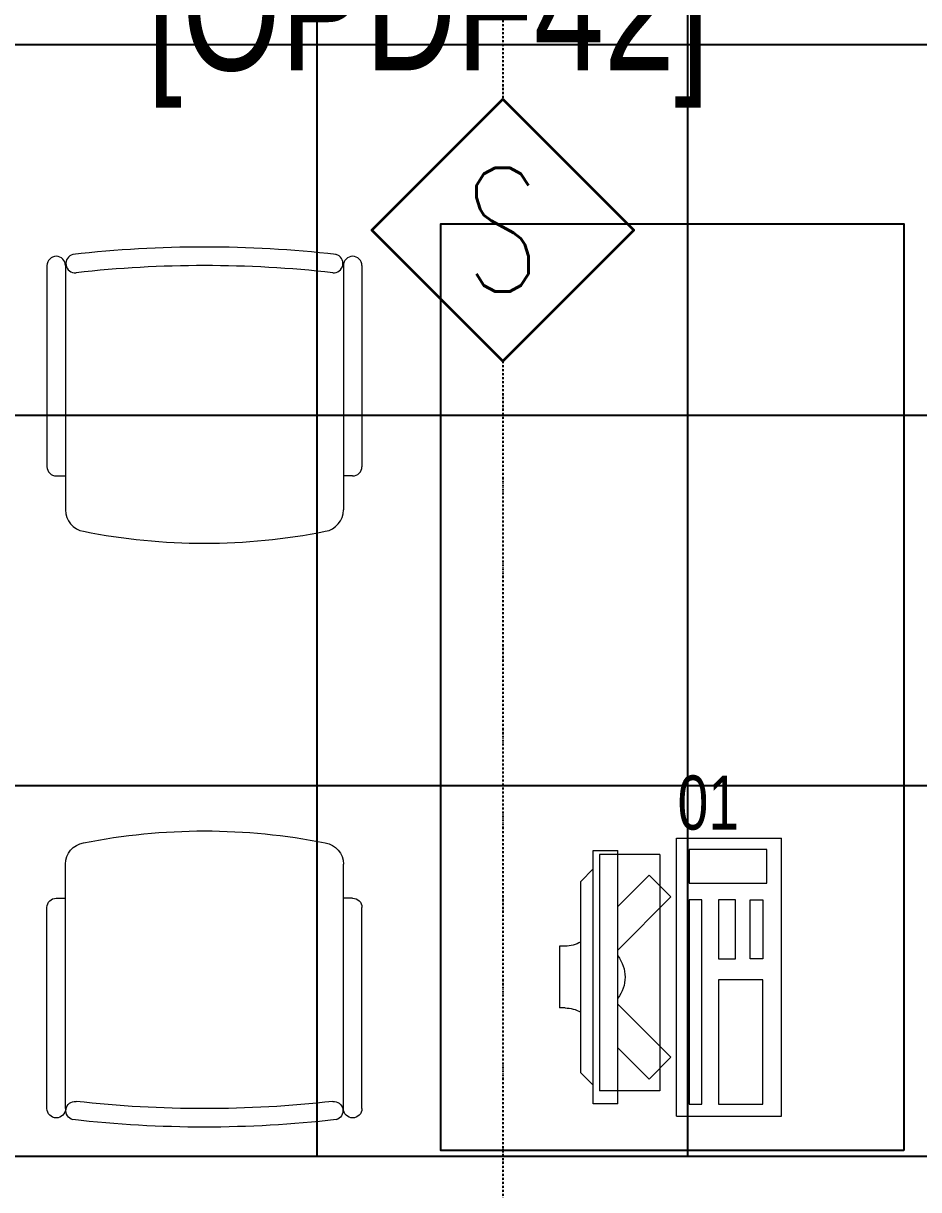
# Model space of a CAD drawing. Extents: x -12260 to 57327, y -29287 to 19916.
# Drawn here: x 46800 to 48250, y 5481 to 7369 of the extents above; entities that cross this region are included whole.
import ezdxf
from ezdxf.enums import TextEntityAlignment as Align

# ---------------------------------------------------------------- set-up
doc = ezdxf.new("R2010")
doc.units = 0
doc.header["$LTSCALE"] = 0.25
doc.linetypes.add('DASHDOT', pattern=[25.4, 12.7, -6.35, 0, -6.35])
for name, color, linetype, lineweight in [('01-First Floor$0$72_EGR_BASE_TEXT', 252, 'Continuous', 5), ('01-First Floor$0$72_EGR_EQP_TAG', 142, 'Continuous', 5), ('01-First Floor$0$LOADING', 253, 'Continuous', 5), ('01-First Floor$0$Walls', 251, 'Continuous', 5), ('E-LITE-CLNG-CNDT', 6, 'DASHDOT', 35), ('F-ALRM-CLNG @ 100', 33, 'Continuous', 35), ('F-ALRM-CLNG-CNDT', 51, 'DASHDOT', 25)]:
    doc.layers.add(name, color=color, linetype=linetype, lineweight=lineweight)
doc.layers.add('01-First Floor$0$FALSE CEILING', color=251, linetype='Continuous')
doc.layers.add('01-First Floor$0$TME-NON MEDICAL FURNITURE', color=242, linetype='Continuous')
doc.styles.add('01-First Floor$0$X3G_ENTITY_257CFD', font='swisscl.ttf', dxfattribs={"height": 200})
doc.styles.add('01-First Floor$0$X3G_ENTITY_9F38', font='swisscl.ttf', dxfattribs={"height": 0.2})
doc.styles.add('DC_SIMPLEX', font='SIMPLEX.shx', dxfattribs={"width": 0.7})

# ---------------------------------------------------------------- blocks, each defined once
blk = doc.blocks.new('01-First Floor$0$GF21016-P')
at = {"layer": '01-First Floor$0$LOADING', "extrusion": (-1.24384e-09, -1.20261e-09, -1)}
for p, q in [((0.0128, 0.0179), (0.0128, 0.4136)), ((0.4628, 0.0179), (0.4628, 0.4136)), ((-0.0172, 0.0179), (-0.0172, 0.3435)), ((-0.0022, 0.3585), (0.0128, 0.3585)), ((0.4778, 0.3585), (0.4628, 0.3585)), ((0.4928, 0.0179), (0.4928, 0.3435)), ((0.4778, 0.0029), (0.4778, 0.0029))]:
    blk.add_line(p, q, dxfattribs=at)
for centre, radius, start, end in [((-0.2378, -0.5362), 1.0036, 78.7568, 101.2432), ((-0.0478, 0.4136), 0.035, 0, 80.6557), ((-0.4278, 0.4136), 0.035, 99.3443, 180), ((0.0022, 0.3435), 0.015, 0, 90), ((-0.4778, 0.3435), 0.015, 90, 180), ((-0.0284, 0.0145), 0.015, 284.3864, 95.5209), ((-0.2378, 1.8928), 1.8749, 263.6341, 276.3659), ((-0.4471, 0.0145), 0.015, 84.4791, 255.6136), ((0.0022, 0.0179), 0.015, 270, 0), ((0.0022, 0.0179), 0.015, 180, 270), ((-0.2378, 1.8734), 1.8855, 263.5119, 276.4881), ((-0.4778, 0.0179), 0.015, 270, 0), ((-0.4778, 0.0179), 0.015, 180, 270)]:
    blk.add_arc(centre, radius, start, end, dxfattribs=at)
blk = doc.blocks.new('01-First Floor$0$ITCWLS1-P')
at = {"layer": '01-First Floor$0$LOADING'}
for p, q in [((-0.17, 0.45), (-0.17, 0)), ((-0.17, 0.45), (0, 0.45)), ((0, 0.45), (0, 0)), ((-0.2651, 0.43, 0), (-0.3051, 0.43, 0)), ((-0.3051, 0.43, 0), (-0.3051, 0.02, 0)), ((-0.2651, 0.43, 0), (-0.2651, 0.02, 0)), ((-0.1496, 0.4305), (-0.1291, 0.4305)), ((-0.1291, 0.4305), (-0.1291, 0.4089)), ((-0.3251, 0.38, 0), (-0.3051, 0.4, 0)), ((-0.197, 0.4094), (-0.295, 0.4094)), ((-0.295, 0.0264), (-0.295, 0.4094)), ((-0.197, 0.0264), (-0.197, 0.4094)), ((-0.3251, 0.38, 0), (-0.3251, 0.07, 0)), ((-0.3503, 0.275), (-0.3596, 0.275)), ((-0.3596, 0.175), (-0.3596, 0.275)), ((-0.3503, 0.175), (-0.3596, 0.175)), ((-0.3251, 0.07, 0), (-0.3051, 0.05, 0)), ((-0.3051, 0.02, 0), (-0.2651, 0.02, 0)), ((-0.197, 0.0264), (-0.295, 0.0264)), ((-0.17, 0), (0, 0))]:
    blk.add_line(p, q, dxfattribs=at)
at = {"layer": '01-First Floor$0$LOADING', "extrusion": (2.48281e-10, 3.18408e-10, -1)}
for p, q in [((-0.2651, 0.3395), (-0.2144, 0.3902)), ((-0.1791, 0.3548), (-0.2144, 0.3902)), ((-0.2651, 0.2688), (-0.1791, 0.3548))]:
    blk.add_line(p, q, dxfattribs=at)
at = {"layer": '01-First Floor$0$LOADING', "extrusion": (2.48281e-10, -3.18408e-10, -1)}
for p, q in [((-0.2651, 0.1812), (-0.1791, 0.0952)), ((-0.2651, 0.1105), (-0.2144, 0.0598)), ((-0.1791, 0.0952), (-0.2144, 0.0598))]:
    blk.add_line(p, q, dxfattribs=at)
at = {"layer": '01-First Floor$0$LOADING'}
for points in [[(-0.1291, 0.4089), (-0.1291, 0.1), (-0.1496, 0.1), (-0.1496, 0.4305)], [(-0.1496, 0.1), (-0.1496, 0.1), (-0.1496, 0.1), (-0.1496, 0.1), (-0.1496, 0.1), (-0.1496, 0.1), (-0.1496, 0.1), (-0.1496, 0.1), (-0.1496, 0.1)], [(-0.1496, 0.1), (-0.1496, 0.1), (-0.1496, 0.1), (-0.1496, 0.1), (-0.1496, 0.1), (-0.1496, 0.1), (-0.1496, 0.1), (-0.1496, 0.1), (-0.1496, 0.1), (-0.1496, 0.1), (-0.1496, 0.1), (-0.1496, 0.1), (-0.1496, 0.1), (-0.1496, 0.1), (-0.1496, 0.1), (-0.1496, 0.1), (-0.1496, 0.1), (-0.1496, 0.1)], [(-0.1496, 0.1), (-0.1496, 0.1), (-0.1496, 0.1), (-0.1496, 0.1), (-0.1496, 0.1), (-0.1496, 0.1), (-0.1496, 0.1), (-0.1496, 0.1), (-0.1496, 0.1), (-0.1496, 0.1)], [(-0.1496, 0.1), (-0.1496, 0.1), (-0.1496, 0.1), (-0.1496, 0.1), (-0.1496, 0.1), (-0.1496, 0.1), (-0.1496, 0.1)], [(-0.1496, 0.1), (-0.1496, 0.1), (-0.1496, 0.1), (-0.1496, 0.1), (-0.1496, 0.1), (-0.1496, 0.1), (-0.1496, 0.1), (-0.1496, 0.1), (-0.1496, 0.1), (-0.1496, 0.1)], [(-0.1496, 0.1), (-0.1496, 0.1), (-0.1496, 0.1), (-0.1496, 0.1), (-0.1496, 0.1), (-0.1496, 0.1), (-0.1496, 0.1), (-0.1496, 0.1), (-0.1496, 0.1), (-0.1496, 0.1), (-0.1496, 0.1), (-0.1496, 0.1), (-0.1496, 0.1), (-0.1496, 0.1), (-0.1496, 0.1)], [(-0.1496, 0.1), (-0.1496, 0.1), (-0.1496, 0.1), (-0.1496, 0.1), (-0.1496, 0.1), (-0.1496, 0.1), (-0.1496, 0.1), (-0.1496, 0.1), (-0.1496, 0.1), (-0.1496, 0.1)], [(-0.1496, 0.1), (-0.1496, 0.1), (-0.1496, 0.1), (-0.1496, 0.1), (-0.1496, 0.1), (-0.1496, 0.1), (-0.1496, 0.1), (-0.1496, 0.1), (-0.1496, 0.1), (-0.1496, 0.1)], [(-0.1496, 0.1), (-0.1496, 0.1), (-0.1496, 0.1), (-0.1496, 0.1), (-0.1496, 0.1), (-0.1496, 0.1), (-0.1496, 0.1), (-0.1496, 0.1), (-0.1496, 0.1), (-0.1496, 0.1), (-0.1496, 0.1), (-0.1496, 0.1), (-0.1496, 0.1), (-0.1496, 0.1), (-0.1496, 0.1), (-0.1496, 0.1), (-0.1496, 0.1), (-0.1496, 0.1), (-0.1496, 0.1), (-0.1496, 0.1), (-0.1496, 0.1), (-0.1496, 0.1), (-0.1496, 0.1), (-0.1496, 0.1), (-0.1496, 0.1), (-0.1496, 0.1), (-0.1496, 0.1), (-0.1496, 0.1), (-0.1496, 0.1), (-0.1496, 0.1), (-0.1496, 0.1), (-0.1496, 0.1), (-0.1496, 0.1), (-0.1496, 0.1), (-0.1496, 0.1), (-0.1496, 0.1), (-0.1496, 0.1), (-0.1496, 0.1), (-0.1496, 0.1), (-0.1496, 0.1), (-0.1496, 0.1), (-0.1496, 0.1), (-0.1496, 0.1), (-0.1496, 0.1), (-0.1496, 0.1), (-0.1496, 0.1), (-0.1496, 0.1), (-0.1496, 0.1), (-0.1496, 0.1), (-0.1496, 0.1), (-0.1496, 0.1), (-0.1496, 0.1), (-0.1496, 0.1), (-0.1496, 0.1)], [(-0.1496, 0.1), (-0.1496, 0.1), (-0.1496, 0.1), (-0.1496, 0.1), (-0.1496, 0.1), (-0.1496, 0.1), (-0.1496, 0.1), (-0.1496, 0.1), (-0.1496, 0.1), (-0.1496, 0.1), (-0.1496, 0.1), (-0.1496, 0.1), (-0.1496, 0.1), (-0.1496, 0.1), (-0.1496, 0.1), (-0.1496, 0.1), (-0.1496, 0.1), (-0.1496, 0.1), (-0.1496, 0.1), (-0.1496, 0.1), (-0.1496, 0.1), (-0.1496, 0.1), (-0.1496, 0.1), (-0.1496, 0.1), (-0.1496, 0.1), (-0.1496, 0.1), (-0.1496, 0.1), (-0.1496, 0.1), (-0.1496, 0.1), (-0.1496, 0.1), (-0.1496, 0.1), (-0.1496, 0.1), (-0.1496, 0.1), (-0.1496, 0.1), (-0.1496, 0.1), (-0.1496, 0.1), (-0.1496, 0.1), (-0.1496, 0.1), (-0.1496, 0.1), (-0.1496, 0.1), (-0.1496, 0.1), (-0.1496, 0.1), (-0.1496, 0.1), (-0.1496, 0.1), (-0.1496, 0.1), (-0.1496, 0.1), (-0.1496, 0.1), (-0.1496, 0.1), (-0.1496, 0.1), (-0.1496, 0.1), (-0.1496, 0.1), (-0.1496, 0.1), (-0.1496, 0.1), (-0.1496, 0.1), (-0.1496, 0.1), (-0.1496, 0.1), (-0.1496, 0.1), (-0.1496, 0.1), (-0.1496, 0.1), (-0.1496, 0.1), (-0.1496, 0.1), (-0.1496, 0.1), (-0.1496, 0.1), (-0.1496, 0.1), (-0.1496, 0.1), (-0.1496, 0.1), (-0.1496, 0.1), (-0.1496, 0.1), (-0.1496, 0.1), (-0.1496, 0.1), (-0.1496, 0.1), (-0.1496, 0.1), (-0.1496, 0.1), (-0.1496, 0.1), (-0.1496, 0.1), (-0.1496, 0.1), (-0.1496, 0.1), (-0.1496, 0.1), (-0.1496, 0.1), (-0.1496, 0.1), (-0.1496, 0.1), (-0.1496, 0.1), (-0.1496, 0.1), (-0.1496, 0.1), (-0.1496, 0.1), (-0.1496, 0.1), (-0.1496, 0.1), (-0.1496, 0.1), (-0.1496, 0.1)], [(-0.1496, 0.1), (-0.1496, 0.1), (-0.1496, 0.1), (-0.1496, 0.1), (-0.1496, 0.1), (-0.1496, 0.1), (-0.1496, 0.1), (-0.1496, 0.1), (-0.1496, 0.1), (-0.1496, 0.1), (-0.1496, 0.1), (-0.1496, 0.1)], [(-0.1496, 0.1), (-0.1496, 0.1), (-0.1496, 0.1), (-0.1496, 0.1), (-0.1496, 0.1), (-0.1496, 0.1), (-0.1496, 0.1)], [(-0.1496, 0.1), (-0.1496, 0.1), (-0.1496, 0.1), (-0.1496, 0.1), (-0.1496, 0.1), (-0.1496, 0.1), (-0.1496, 0.1), (-0.1496, 0.1), (-0.1496, 0.1), (-0.1496, 0.1), (-0.1496, 0.1), (-0.1496, 0.1), (-0.1496, 0.1), (-0.1496, 0.1), (-0.1496, 0.1), (-0.1496, 0.1), (-0.1496, 0.1)], [(-0.1496, 0.1), (-0.1496, 0.1), (-0.1496, 0.1), (-0.1496, 0.1), (-0.1496, 0.1), (-0.1496, 0.1), (-0.1496, 0.1), (-0.1496, 0.1), (-0.1496, 0.1), (-0.1496, 0.1), (-0.1496, 0.1), (-0.1496, 0.1), (-0.1496, 0.1), (-0.1496, 0.1), (-0.1496, 0.1), (-0.1496, 0.1), (-0.1496, 0.1), (-0.1496, 0.1), (-0.1496, 0.1), (-0.1496, 0.1), (-0.1496, 0.1), (-0.1496, 0.1), (-0.1496, 0.1), (-0.1496, 0.1), (-0.1496, 0.1), (-0.1496, 0.1), (-0.1496, 0.1), (-0.1496, 0.1), (-0.1496, 0.1), (-0.1496, 0.1), (-0.1496, 0.1), (-0.1496, 0.1), (-0.1496, 0.1), (-0.1496, 0.1), (-0.1496, 0.1), (-0.1496, 0.1), (-0.1496, 0.1), (-0.1496, 0.1), (-0.1496, 0.1), (-0.1496, 0.1), (-0.1496, 0.1), (-0.1496, 0.1), (-0.1496, 0.1), (-0.1496, 0.1), (-0.1496, 0.1), (-0.1496, 0.1), (-0.1496, 0.1), (-0.1496, 0.1), (-0.1496, 0.1), (-0.1496, 0.1), (-0.1496, 0.1), (-0.1496, 0.1), (-0.1496, 0.1), (-0.1496, 0.1), (-0.1496, 0.1), (-0.1496, 0.1), (-0.1496, 0.1), (-0.1496, 0.1), (-0.1496, 0.1), (-0.1496, 0.1), (-0.1496, 0.1), (-0.1496, 0.1), (-0.1496, 0.1), (-0.1496, 0.1), (-0.1496, 0.1), (-0.1496, 0.1), (-0.1496, 0.1), (-0.1496, 0.1), (-0.1496, 0.1), (-0.1496, 0.1), (-0.1496, 0.1), (-0.1496, 0.1), (-0.1496, 0.1), (-0.1496, 0.1), (-0.1496, 0.1), (-0.1496, 0.1), (-0.1496, 0.1), (-0.1496, 0.1), (-0.1496, 0.1), (-0.1496, 0.1), (-0.1496, 0.1), (-0.1496, 0.1), (-0.1496, 0.1), (-0.1496, 0.1), (-0.1496, 0.1), (-0.1496, 0.1), (-0.1496, 0.1), (-0.1496, 0.1), (-0.1496, 0.1), (-0.1496, 0.1), (-0.1496, 0.1), (-0.1496, 0.1), (-0.1496, 0.1), (-0.1496, 0.1), (-0.1496, 0.1), (-0.1496, 0.1), (-0.1496, 0.1), (-0.1496, 0.1), (-0.1496, 0.1), (-0.1496, 0.1), (-0.1496, 0.1), (-0.1496, 0.1), (-0.1496, 0.1), (-0.1496, 0.1), (-0.1496, 0.1), (-0.1496, 0.1), (-0.1496, 0.1), (-0.1496, 0.1), (-0.1496, 0.1), (-0.1496, 0.1), (-0.1496, 0.1)], [(-0.1496, 0.1), (-0.1496, 0.1), (-0.1496, 0.1), (-0.1496, 0.1), (-0.1496, 0.1), (-0.1496, 0.1), (-0.1496, 0.1), (-0.1496, 0.1)]]:
    blk.add_lwpolyline(points, dxfattribs=at)
for points in [[(-0.1019, 0.4305), (-0.0304, 0.4305), (-0.0304, 0.2294), (-0.1019, 0.2294)], [(-0.1019, 0.1954), (-0.0747, 0.1954), (-0.0747, 0.1), (-0.1019, 0.1)], [(-0.0304, 0.1954), (-0.0508, 0.1954), (-0.0508, 0.1), (-0.0304, 0.1)], [(-0.1496, 0.1), (-0.1496, 0.1), (-0.1496, 0.1), (-0.1496, 0.1), (-0.1496, 0.1), (-0.1496, 0.1), (-0.1496, 0.1), (-0.1496, 0.1), (-0.1496, 0.1), (-0.1496, 0.1), (-0.1496, 0.1), (-0.1496, 0.1), (-0.1496, 0.1), (-0.1496, 0.1), (-0.1496, 0.1), (-0.1496, 0.1), (-0.1496, 0.1), (-0.1496, 0.1), (-0.1496, 0.1), (-0.1496, 0.1), (-0.1496, 0.1), (-0.1496, 0.1), (-0.1496, 0.1), (-0.1496, 0.1), (-0.1496, 0.1), (-0.1496, 0.1), (-0.1496, 0.1), (-0.1496, 0.1), (-0.1496, 0.1), (-0.1496, 0.1), (-0.1496, 0.1), (-0.1496, 0.1), (-0.1496, 0.1), (-0.1496, 0.1), (-0.1496, 0.1), (-0.1496, 0.1), (-0.1496, 0.1), (-0.1496, 0.1), (-0.1496, 0.1), (-0.1496, 0.1), (-0.1496, 0.1), (-0.1496, 0.1), (-0.1496, 0.1), (-0.1496, 0.1), (-0.1496, 0.1), (-0.1496, 0.1), (-0.1496, 0.1), (-0.1496, 0.1), (-0.1496, 0.1), (-0.1496, 0.1), (-0.1496, 0.1), (-0.1496, 0.1), (-0.1496, 0.1), (-0.1496, 0.1), (-0.1496, 0.1), (-0.1496, 0.1), (-0.1496, 0.1), (-0.1496, 0.1), (-0.1496, 0.1), (-0.1496, 0.1), (-0.1496, 0.1), (-0.1496, 0.1), (-0.1496, 0.1), (-0.1496, 0.1), (-0.1496, 0.1), (-0.1496, 0.1), (-0.1496, 0.1), (-0.1496, 0.1), (-0.1496, 0.1), (-0.1496, 0.1), (-0.1496, 0.1), (-0.1496, 0.1), (-0.1496, 0.1), (-0.1496, 0.1), (-0.1496, 0.1), (-0.1496, 0.1), (-0.1496, 0.1), (-0.1496, 0.1), (-0.1496, 0.1), (-0.1496, 0.1), (-0.1496, 0.1), (-0.1496, 0.1), (-0.1496, 0.1), (-0.1496, 0.1), (-0.1496, 0.1), (-0.1496, 0.1), (-0.1496, 0.1), (-0.1496, 0.1), (-0.1496, 0.1), (-0.1496, 0.1), (-0.1496, 0.1), (-0.1496, 0.1), (-0.1496, 0.1), (-0.1496, 0.1), (-0.1496, 0.1), (-0.1496, 0.1), (-0.1496, 0.1), (-0.1496, 0.1), (-0.1496, 0.1), (-0.1496, 0.1), (-0.1496, 0.1), (-0.1496, 0.1), (-0.1496, 0.1), (-0.1496, 0.1), (-0.1496, 0.1), (-0.1496, 0.1), (-0.1496, 0.1), (-0.1496, 0.1), (-0.1496, 0.1), (-0.1496, 0.1), (-0.1496, 0.1), (-0.1496, 0.1), (-0.1496, 0.1), (-0.1496, 0.1), (-0.1496, 0.1), (-0.1496, 0.1), (-0.1496, 0.1), (-0.1496, 0.1), (-0.1496, 0.1), (-0.1496, 0.1), (-0.1496, 0.1), (-0.1496, 0.1), (-0.1496, 0.1), (-0.1496, 0.1), (-0.1496, 0.1), (-0.1496, 0.1), (-0.1496, 0.1), (-0.1496, 0.1), (-0.1496, 0.1), (-0.1496, 0.1), (-0.1496, 0.1), (-0.1496, 0.1), (-0.1496, 0.1), (-0.1496, 0.1), (-0.1496, 0.1), (-0.1496, 0.1), (-0.1496, 0.1), (-0.1496, 0.1), (-0.1496, 0.1), (-0.1496, 0.1), (-0.1496, 0.1), (-0.1496, 0.1), (-0.1496, 0.1), (-0.1496, 0.1), (-0.1496, 0.1), (-0.1496, 0.1), (-0.1496, 0.1), (-0.1496, 0.1), (-0.1496, 0.1), (-0.1496, 0.1), (-0.1496, 0.1), (-0.1496, 0.1), (-0.1496, 0.1), (-0.1496, 0.1), (-0.1496, 0.1), (-0.1496, 0.1), (-0.1496, 0.1), (-0.1496, 0.1), (-0.1496, 0.1), (-0.1496, 0.1), (-0.1496, 0.1), (-0.1496, 0.1), (-0.1496, 0.1), (-0.1496, 0.1), (-0.1496, 0.1), (-0.1496, 0.1), (-0.1496, 0.1), (-0.1496, 0.1), (-0.1496, 0.1), (-0.1496, 0.1), (-0.1496, 0.1), (-0.1496, 0.1), (-0.1496, 0.1), (-0.1496, 0.1), (-0.1496, 0.1), (-0.1496, 0.1), (-0.1496, 0.1), (-0.1496, 0.1), (-0.1496, 0.1), (-0.1496, 0.1), (-0.1496, 0.1), (-0.1496, 0.1), (-0.1496, 0.1), (-0.1496, 0.1), (-0.1496, 0.1), (-0.1496, 0.1), (-0.1496, 0.1), (-0.1496, 0.1), (-0.1496, 0.1), (-0.1496, 0.1), (-0.1496, 0.1), (-0.1496, 0.1), (-0.1496, 0.1), (-0.1496, 0.1), (-0.1496, 0.1), (-0.1496, 0.1), (-0.1496, 0.1), (-0.1496, 0.1), (-0.1496, 0.1), (-0.1496, 0.1), (-0.1496, 0.1), (-0.1496, 0.1), (-0.1496, 0.1), (-0.1496, 0.1), (-0.1496, 0.1), (-0.1496, 0.1), (-0.1496, 0.1), (-0.1496, 0.1), (-0.1496, 0.1), (-0.1496, 0.1), (-0.1496, 0.1), (-0.1496, 0.1), (-0.1496, 0.1), (-0.1496, 0.1), (-0.1496, 0.1), (-0.1496, 0.1), (-0.1496, 0.1), (-0.1496, 0.1), (-0.1496, 0.1), (-0.1496, 0.1), (-0.1496, 0.1), (-0.1496, 0.1), (-0.1496, 0.1), (-0.1496, 0.1), (-0.1496, 0.1), (-0.1496, 0.1), (-0.1496, 0.1), (-0.1496, 0.1), (-0.1496, 0.1), (-0.1496, 0.1), (-0.1496, 0.1), (-0.1496, 0.1), (-0.1496, 0.1), (-0.1496, 0.1), (-0.1496, 0.1), (-0.1496, 0.1), (-0.1496, 0.1), (-0.1496, 0.1), (-0.1496, 0.1), (-0.1496, 0.1), (-0.1496, 0.1), (-0.1496, 0.1), (-0.1496, 0.1), (-0.1496, 0.1), (-0.1496, 0.1), (-0.1496, 0.1), (-0.1496, 0.1), (-0.1496, 0.1), (-0.1496, 0.1), (-0.1496, 0.1), (-0.1496, 0.1), (-0.1496, 0.1), (-0.1496, 0.1), (-0.1496, 0.1), (-0.1496, 0.1), (-0.1496, 0.1), (-0.1496, 0.1), (-0.1496, 0.1), (-0.1496, 0.1), (-0.1496, 0.1), (-0.1496, 0.1), (-0.1496, 0.1), (-0.1496, 0.1), (-0.1496, 0.1), (-0.1496, 0.1), (-0.1496, 0.1), (-0.1496, 0.1), (-0.1496, 0.1), (-0.1496, 0.1), (-0.1496, 0.1), (-0.1496, 0.1), (-0.1496, 0.1), (-0.1496, 0.1), (-0.1496, 0.1), (-0.1496, 0.1), (-0.1496, 0.1), (-0.1496, 0.1)], [(-0.1496, 0.1), (-0.1496, 0.1), (-0.1496, 0.1), (-0.1496, 0.1), (-0.1496, 0.1), (-0.1496, 0.1), (-0.1496, 0.1), (-0.1496, 0.1), (-0.1496, 0.1), (-0.1496, 0.1), (-0.1496, 0.1), (-0.1496, 0.1), (-0.1496, 0.1), (-0.1496, 0.1), (-0.1496, 0.1), (-0.1496, 0.1), (-0.1496, 0.1), (-0.1496, 0.1), (-0.1496, 0.1), (-0.1496, 0.1), (-0.1496, 0.1), (-0.1496, 0.1), (-0.1496, 0.1), (-0.1496, 0.1), (-0.1496, 0.1), (-0.1496, 0.1), (-0.1496, 0.1), (-0.1496, 0.1), (-0.1496, 0.1), (-0.1496, 0.1), (-0.1496, 0.1), (-0.1496, 0.1), (-0.1496, 0.1), (-0.1496, 0.1), (-0.1496, 0.1), (-0.1496, 0.1), (-0.1496, 0.1), (-0.1496, 0.1), (-0.1496, 0.1), (-0.1496, 0.1), (-0.1496, 0.1), (-0.1496, 0.1), (-0.1496, 0.1), (-0.1496, 0.1), (-0.1496, 0.1), (-0.1496, 0.1), (-0.1496, 0.1), (-0.1496, 0.1), (-0.1496, 0.1), (-0.1496, 0.1), (-0.1496, 0.1), (-0.1496, 0.1), (-0.1496, 0.1), (-0.1496, 0.1), (-0.1496, 0.1), (-0.1496, 0.1), (-0.1496, 0.1), (-0.1496, 0.1), (-0.1496, 0.1), (-0.1496, 0.1), (-0.1496, 0.1), (-0.1496, 0.1), (-0.1496, 0.1), (-0.1496, 0.1), (-0.1496, 0.1), (-0.1496, 0.1), (-0.1496, 0.1), (-0.1496, 0.1), (-0.1496, 0.1), (-0.1496, 0.1), (-0.1496, 0.1), (-0.1496, 0.1), (-0.1496, 0.1), (-0.1496, 0.1), (-0.1496, 0.1), (-0.1496, 0.1), (-0.1496, 0.1), (-0.1496, 0.1), (-0.1496, 0.1), (-0.1496, 0.1), (-0.1496, 0.1), (-0.1496, 0.1), (-0.1496, 0.1), (-0.1496, 0.1), (-0.1496, 0.1), (-0.1496, 0.1), (-0.1496, 0.1), (-0.1496, 0.1), (-0.1496, 0.1), (-0.1496, 0.1), (-0.1496, 0.1), (-0.1496, 0.1), (-0.1496, 0.1), (-0.1496, 0.1), (-0.1496, 0.1), (-0.1496, 0.1), (-0.1496, 0.1), (-0.1496, 0.1), (-0.1496, 0.1), (-0.1496, 0.1), (-0.1496, 0.1), (-0.1496, 0.1), (-0.1496, 0.1), (-0.1496, 0.1), (-0.1496, 0.1), (-0.1496, 0.1), (-0.1496, 0.1), (-0.1496, 0.1), (-0.1496, 0.1), (-0.1496, 0.1), (-0.1496, 0.1), (-0.1496, 0.1), (-0.1496, 0.1), (-0.1496, 0.1), (-0.1496, 0.1), (-0.1496, 0.1), (-0.1496, 0.1), (-0.1496, 0.1), (-0.1496, 0.1), (-0.1496, 0.1), (-0.1496, 0.1), (-0.1496, 0.1), (-0.1496, 0.1), (-0.1496, 0.1), (-0.1496, 0.1), (-0.1496, 0.1), (-0.1496, 0.1), (-0.1496, 0.1), (-0.1496, 0.1), (-0.1496, 0.1), (-0.1496, 0.1), (-0.1496, 0.1), (-0.1496, 0.1), (-0.1496, 0.1), (-0.1496, 0.1), (-0.1496, 0.1), (-0.1496, 0.1), (-0.1496, 0.1), (-0.1496, 0.1), (-0.1496, 0.1), (-0.1496, 0.1), (-0.1496, 0.1), (-0.1496, 0.1), (-0.1496, 0.1), (-0.1496, 0.1), (-0.1496, 0.1), (-0.1496, 0.1), (-0.1496, 0.1), (-0.1496, 0.1), (-0.1496, 0.1), (-0.1496, 0.1), (-0.1496, 0.1), (-0.1496, 0.1), (-0.1496, 0.1), (-0.1496, 0.1), (-0.1496, 0.1), (-0.1496, 0.1), (-0.1496, 0.1), (-0.1496, 0.1), (-0.1496, 0.1), (-0.1496, 0.1), (-0.1496, 0.1), (-0.1496, 0.1), (-0.1496, 0.1), (-0.1496, 0.1), (-0.1496, 0.1), (-0.1496, 0.1), (-0.1496, 0.1), (-0.1496, 0.1), (-0.1496, 0.1), (-0.1496, 0.1), (-0.1496, 0.1), (-0.1496, 0.1), (-0.1496, 0.1), (-0.1496, 0.1), (-0.1496, 0.1), (-0.1496, 0.1), (-0.1496, 0.1), (-0.1496, 0.1), (-0.1496, 0.1), (-0.1496, 0.1), (-0.1496, 0.1), (-0.1496, 0.1), (-0.1496, 0.1), (-0.1496, 0.1), (-0.1496, 0.1), (-0.1496, 0.1), (-0.1496, 0.1), (-0.1496, 0.1), (-0.1496, 0.1), (-0.1496, 0.1), (-0.1496, 0.1), (-0.1496, 0.1), (-0.1496, 0.1), (-0.1496, 0.1), (-0.1496, 0.1), (-0.1496, 0.1), (-0.1496, 0.1), (-0.1496, 0.1), (-0.1496, 0.1), (-0.1496, 0.1), (-0.1496, 0.1), (-0.1496, 0.1), (-0.1496, 0.1), (-0.1496, 0.1), (-0.1496, 0.1), (-0.1496, 0.1), (-0.1496, 0.1), (-0.1496, 0.1), (-0.1496, 0.1), (-0.1496, 0.1), (-0.1496, 0.1), (-0.1496, 0.1), (-0.1496, 0.1)], [(-0.1496, 0.1), (-0.1496, 0.1), (-0.1496, 0.1), (-0.1496, 0.1), (-0.1496, 0.1), (-0.1496, 0.1), (-0.1496, 0.1), (-0.1496, 0.1), (-0.1496, 0.1), (-0.1496, 0.1), (-0.1496, 0.1), (-0.1496, 0.1), (-0.1496, 0.1), (-0.1496, 0.1), (-0.1496, 0.1), (-0.1496, 0.1), (-0.1496, 0.1), (-0.1496, 0.1), (-0.1496, 0.1), (-0.1496, 0.1), (-0.1496, 0.1), (-0.1496, 0.1), (-0.1496, 0.1), (-0.1496, 0.1), (-0.1496, 0.1), (-0.1496, 0.1), (-0.1496, 0.1), (-0.1496, 0.1), (-0.1496, 0.1), (-0.1496, 0.1), (-0.1496, 0.1), (-0.1496, 0.1), (-0.1496, 0.1), (-0.1496, 0.1), (-0.1496, 0.1), (-0.1496, 0.1), (-0.1496, 0.1), (-0.1496, 0.1), (-0.1496, 0.1), (-0.1496, 0.1), (-0.1496, 0.1), (-0.1496, 0.1), (-0.1496, 0.1), (-0.1496, 0.1), (-0.1496, 0.1), (-0.1496, 0.1), (-0.1496, 0.1), (-0.1496, 0.1), (-0.1496, 0.1), (-0.1496, 0.1), (-0.1496, 0.1), (-0.1496, 0.1), (-0.1496, 0.1), (-0.1496, 0.1), (-0.1496, 0.1), (-0.1496, 0.1), (-0.1496, 0.1), (-0.1496, 0.1), (-0.1496, 0.1), (-0.1496, 0.1), (-0.1496, 0.1), (-0.1496, 0.1), (-0.1496, 0.1), (-0.1496, 0.1), (-0.1496, 0.1), (-0.1496, 0.1), (-0.1496, 0.1), (-0.1496, 0.1), (-0.1496, 0.1), (-0.1496, 0.1), (-0.1496, 0.1), (-0.1496, 0.1), (-0.1496, 0.1), (-0.1496, 0.1), (-0.1496, 0.1), (-0.1496, 0.1), (-0.1496, 0.1), (-0.1496, 0.1), (-0.1496, 0.1), (-0.1496, 0.1), (-0.1496, 0.1), (-0.1496, 0.1), (-0.1496, 0.1), (-0.1496, 0.1), (-0.1496, 0.1), (-0.1496, 0.1), (-0.1496, 0.1), (-0.1496, 0.1), (-0.1496, 0.1), (-0.1496, 0.1), (-0.1496, 0.1), (-0.1496, 0.1), (-0.1496, 0.1), (-0.1496, 0.1), (-0.1496, 0.1), (-0.1496, 0.1), (-0.1496, 0.1), (-0.1496, 0.1), (-0.1496, 0.1), (-0.1496, 0.1), (-0.1496, 0.1), (-0.1496, 0.1), (-0.1496, 0.1), (-0.1496, 0.1), (-0.1496, 0.1), (-0.1496, 0.1), (-0.1496, 0.1), (-0.1496, 0.1), (-0.1496, 0.1), (-0.1496, 0.1), (-0.1496, 0.1), (-0.1496, 0.1), (-0.1496, 0.1), (-0.1496, 0.1), (-0.1496, 0.1), (-0.1496, 0.1), (-0.1496, 0.1), (-0.1496, 0.1), (-0.1496, 0.1), (-0.1496, 0.1), (-0.1496, 0.1), (-0.1496, 0.1), (-0.1496, 0.1), (-0.1496, 0.1), (-0.1496, 0.1), (-0.1496, 0.1), (-0.1496, 0.1), (-0.1496, 0.1), (-0.1496, 0.1), (-0.1496, 0.1), (-0.1496, 0.1), (-0.1496, 0.1), (-0.1496, 0.1), (-0.1496, 0.1), (-0.1496, 0.1), (-0.1496, 0.1), (-0.1496, 0.1), (-0.1496, 0.1), (-0.1496, 0.1), (-0.1496, 0.1), (-0.1496, 0.1), (-0.1496, 0.1), (-0.1496, 0.1), (-0.1496, 0.1), (-0.1496, 0.1), (-0.1496, 0.1), (-0.1496, 0.1), (-0.1496, 0.1), (-0.1496, 0.1), (-0.1496, 0.1), (-0.1496, 0.1), (-0.1496, 0.1), (-0.1496, 0.1), (-0.1496, 0.1), (-0.1496, 0.1), (-0.1496, 0.1), (-0.1496, 0.1), (-0.1496, 0.1), (-0.1496, 0.1), (-0.1496, 0.1), (-0.1496, 0.1), (-0.1496, 0.1), (-0.1496, 0.1), (-0.1496, 0.1), (-0.1496, 0.1), (-0.1496, 0.1), (-0.1496, 0.1), (-0.1496, 0.1), (-0.1496, 0.1), (-0.1496, 0.1), (-0.1496, 0.1), (-0.1496, 0.1), (-0.1496, 0.1), (-0.1496, 0.1), (-0.1496, 0.1), (-0.1496, 0.1), (-0.1496, 0.1), (-0.1496, 0.1), (-0.1496, 0.1), (-0.1496, 0.1), (-0.1496, 0.1), (-0.1496, 0.1), (-0.1496, 0.1), (-0.1496, 0.1), (-0.1496, 0.1), (-0.1496, 0.1), (-0.1496, 0.1), (-0.1496, 0.1), (-0.1496, 0.1), (-0.1496, 0.1), (-0.1496, 0.1), (-0.1496, 0.1), (-0.1496, 0.1), (-0.1496, 0.1), (-0.1496, 0.1), (-0.1496, 0.1), (-0.1496, 0.1), (-0.1496, 0.1), (-0.1496, 0.1), (-0.1496, 0.1), (-0.1496, 0.1), (-0.1496, 0.1), (-0.1496, 0.1), (-0.1496, 0.1), (-0.1496, 0.1), (-0.1496, 0.1), (-0.1496, 0.1), (-0.1496, 0.1), (-0.1496, 0.1), (-0.1496, 0.1), (-0.1496, 0.1), (-0.1496, 0.1), (-0.1496, 0.1), (-0.1496, 0.1), (-0.1496, 0.1), (-0.1496, 0.1), (-0.1496, 0.1), (-0.1496, 0.1), (-0.1496, 0.1)], [(-0.1496, 0.0727), (-0.0236, 0.0727), (-0.0236, 0.0182), (-0.1496, 0.0182)]]:
    blk.add_lwpolyline(points, close=True, dxfattribs=at)
for centre, radius, start, end in [((-0.3503, 0.325), 0.05, 270, 300.3093), ((-0.3089, 0.225), 0.0556, 321.9431, 38.0569), ((-0.3503, 0.125), 0.05, 59.6907, 90)]:
    blk.add_arc(centre, radius, start, end, dxfattribs=at)
blk = doc.blocks.new('01-First Floor$0$HF10037B-P')
at = {"layer": '01-First Floor$0$LOADING'}
for p, q in [((0.2459, 0.134), (0.1859, 0.134)), ((0.1859, 0.134), (0.1859, 0.109)), ((0.2459, 0.134), (0.2459, 0.109)), ((0.2459, 0.109), (0.1859, 0.109)), ((0, 0), (-0.0142, -0.0583)), ((0, 0), (0.0243, -0.0059)), ((0.0243, -0.0059), (0.01, -0.0642)), ((0.4071, -0.0094), (0.431, -0.0018)), ((0.4071, -0.0094), (0.4255, -0.0665)), ((0.431, -0.0018), (0.4493, -0.0589)), ((0.4069, -0.0417), (0.4165, -0.0387)), ((-0.0142, -0.0583), (0.01, -0.0642)), ((0.4255, -0.0665), (0.4493, -0.0589)), ((0.0524, -0.2725), (0.0674, -0.2525)), ((0.0674, -0.2525), (0.1154, -0.2885)), ((0.3125, -0.2897), (0.362, -0.2558)), ((0.3761, -0.2764), (0.362, -0.2558)), ((0.0524, -0.2725), (0.1004, -0.3085)), ((0.3266, -0.3103), (0.3761, -0.2764)), ((0.3267, -0.268), (0.3323, -0.2763)), ((0.1004, -0.3085), (0.1154, -0.2885)), ((0.3266, -0.3103), (0.3125, -0.2897))]:
    blk.add_line(p, q, dxfattribs=at)
for radius in [0.21, 0.1775]:
    blk.add_circle((0.2161, -0.1014), radius, dxfattribs=at)
for centre, radius, start, end in [((0.2159, 0.0465), 0.0925, 71.0754, 108.9246), ((0.2159, 0.1965), 0.0925, 251.0754, 288.9246), ((0.0779, -0.0499), 0.0925, 147.3419, 185.1912), ((-0.0678, -0.0143), 0.0925, 327.3419, 5.1912), ((0.4996, -0.0113), 0.0925, 178.8412, 216.6904), ((0.3568, -0.057), 0.0925, 358.8412, 36.6904), ((0.2161, -0.1014), 0.2, 303.6037, 17.3657), ((0.0389, -0.3404), 0.0925, 34.1875, 72.0368), ((0.3867, -0.3449), 0.0925, 105.5121, 143.3614), ((0.1289, -0.2205), 0.0925, 214.1875, 252.0368), ((0.3019, -0.2212), 0.0925, 285.5121, 323.3614)]:
    blk.add_arc(centre, radius, start, end, dxfattribs=at)
blk = doc.blocks.new('01-First Floor')
at = {"layer": '01-First Floor$0$FALSE CEILING', "linetype": 'Continuous'}
for p, q in [((47276, 5535), (47276, 8565.1)), ((47876, 5535), (47876, 8565.1)), ((45476, 7335), (48976, 7335)), ((45476, 6735), (48976, 6735)), ((45476, 6135), (48976, 6135))]:
    blk.add_line(p, q, dxfattribs=at)
at = {"layer": '01-First Floor$0$FALSE CEILING'}
blk.add_lwpolyline([(45476, 5535), (48976, 5535), (48976, 8565.1), (45476, 8565.1)], close=True, dxfattribs=at)
at = {"layer": '01-First Floor$0$FALSE CEILING', "elevation": -0.1}
blk.add_lwpolyline([(48226, 5544.6), (47476, 5544.6), (47476, 7044.6), (48226, 7044.6)], close=True, dxfattribs=at)
at = {"layer": '01-First Floor$0$LOADING', "elevation": -0.1}
blk.add_lwpolyline([(48226, 5544.6), (47476, 5544.6), (47476, 7044.6), (48226, 7044.6)], close=True, dxfattribs=at)
at = {"layer": '01-First Floor$0$Walls'}
blk.add_line((45476, 5535), (48976, 5535), dxfattribs=at)
at = {"layer": '01-First Floor$0$LOADING', "extrusion": (1.16581e-09, -2.75759e-10, -1), "xscale": -999.9999999999997, "yscale": 999.9999999999997, "zscale": 999.9999999999997, "rotation": 64.21868746407375}
blk.add_blockref('01-First Floor$0$HF10037B-P', (-46598.1, 7741.1, 0.1), dxfattribs=at)
at = {"layer": '01-First Floor$0$LOADING', "extrusion": (8.01373e-06, -1.93993e-16, 1), "xscale": -1000.00000000001, "yscale": 1000.00000000001, "zscale": 1000.00000000001, "rotation": 180}
blk.add_blockref('01-First Floor$0$ITCWLS1-P', (48027.9, 6050.1, 0.3), dxfattribs=at)
at = {"layer": '01-First Floor$0$TME-NON MEDICAL FURNITURE', "color": 1, "extrusion": (2.67576e-11, -2.24019e-05, 1), "xscale": -1000.000000000004, "yscale": 1000.000000000004, "zscale": -1000.000000000004, "rotation": 180.0000251123528}
blk.add_blockref('01-First Floor$0$GF21016-P', (46855.6, 6994.9, -0.3), dxfattribs=at)
at = {"layer": '01-First Floor$0$TME-NON MEDICAL FURNITURE', "color": 1, "extrusion": (2.67576e-11, 2.24019e-05, 1), "xscale": 1000.000000000004, "yscale": 1000.000000000004, "zscale": -1000.000000000002, "rotation": 359.9999748876472}
blk.add_blockref('01-First Floor$0$GF21016-P', (46855.6, 5594.3, 0), dxfattribs=at)
at = {"layer": '01-First Floor$0$72_EGR_BASE_TEXT', "insert": (47455.9, 7493.1), "char_height": 200, "attachment_point": 2, "style": '01-First Floor$0$X3G_ENTITY_9F38'}
blk.add_mtext('[OPDF42]', dxfattribs=at)
at = {"layer": '01-First Floor$0$72_EGR_EQP_TAG', "insert": (47909.4, 6151.4, -0.1), "char_height": 87.47, "attachment_point": 2, "style": '01-First Floor$0$X3G_ENTITY_257CFD'}
blk.add_mtext('01', dxfattribs=at)
blk = doc.blocks.new('A$C5CF53093')
blk.add_lwpolyline([(0, -212.1), (-212.1, 0), (0, 212.1), (212.1, 0)], close=True)
blk = doc.blocks.new('*U77')
at = {"xscale": 0.01, "yscale": 0.01, "zscale": 0.01}
blk.add_blockref('A$C5CF53093', (0.007, -0.007), dxfattribs=at)
at = {"color": 6, "style": 'DC_SIMPLEX', "width": 0.7, "flags": 8}
blk.add_attdef('TYPE', text='', height=2, rotation=360, dxfattribs=at).set_placement((0, 0), align=Align.MIDDLE_CENTER)

msp = doc.modelspace()

# ---------------------------------------------------------------- linework, layer by layer
at = {"layer": 'F-ALRM-CLNG-CNDT'}
msp.add_lwpolyline([(45376, 8190), (47476.7, 8190, -0.414214), (47576.7, 8090), (47576.7, 7246.4)], format="xyb", dxfattribs=at)
msp.add_lwpolyline([(47576.7, 6822.2), (47576.7, 4251.4)], dxfattribs=at)

# ---------------------------------------------------------------- block references
at = {"layer": 'E-LITE-CLNG-CNDT'}
msp.add_blockref('01-First Floor', (0, 0), dxfattribs=at)
at = {"layer": 'F-ALRM-CLNG @ 100', "xscale": 100, "yscale": 100, "zscale": 100}
msp.add_blockref('*U77', (47576, 7035), dxfattribs=at).add_auto_attribs({'TYPE': 'S'})

doc.saveas('drawing.dxf')
